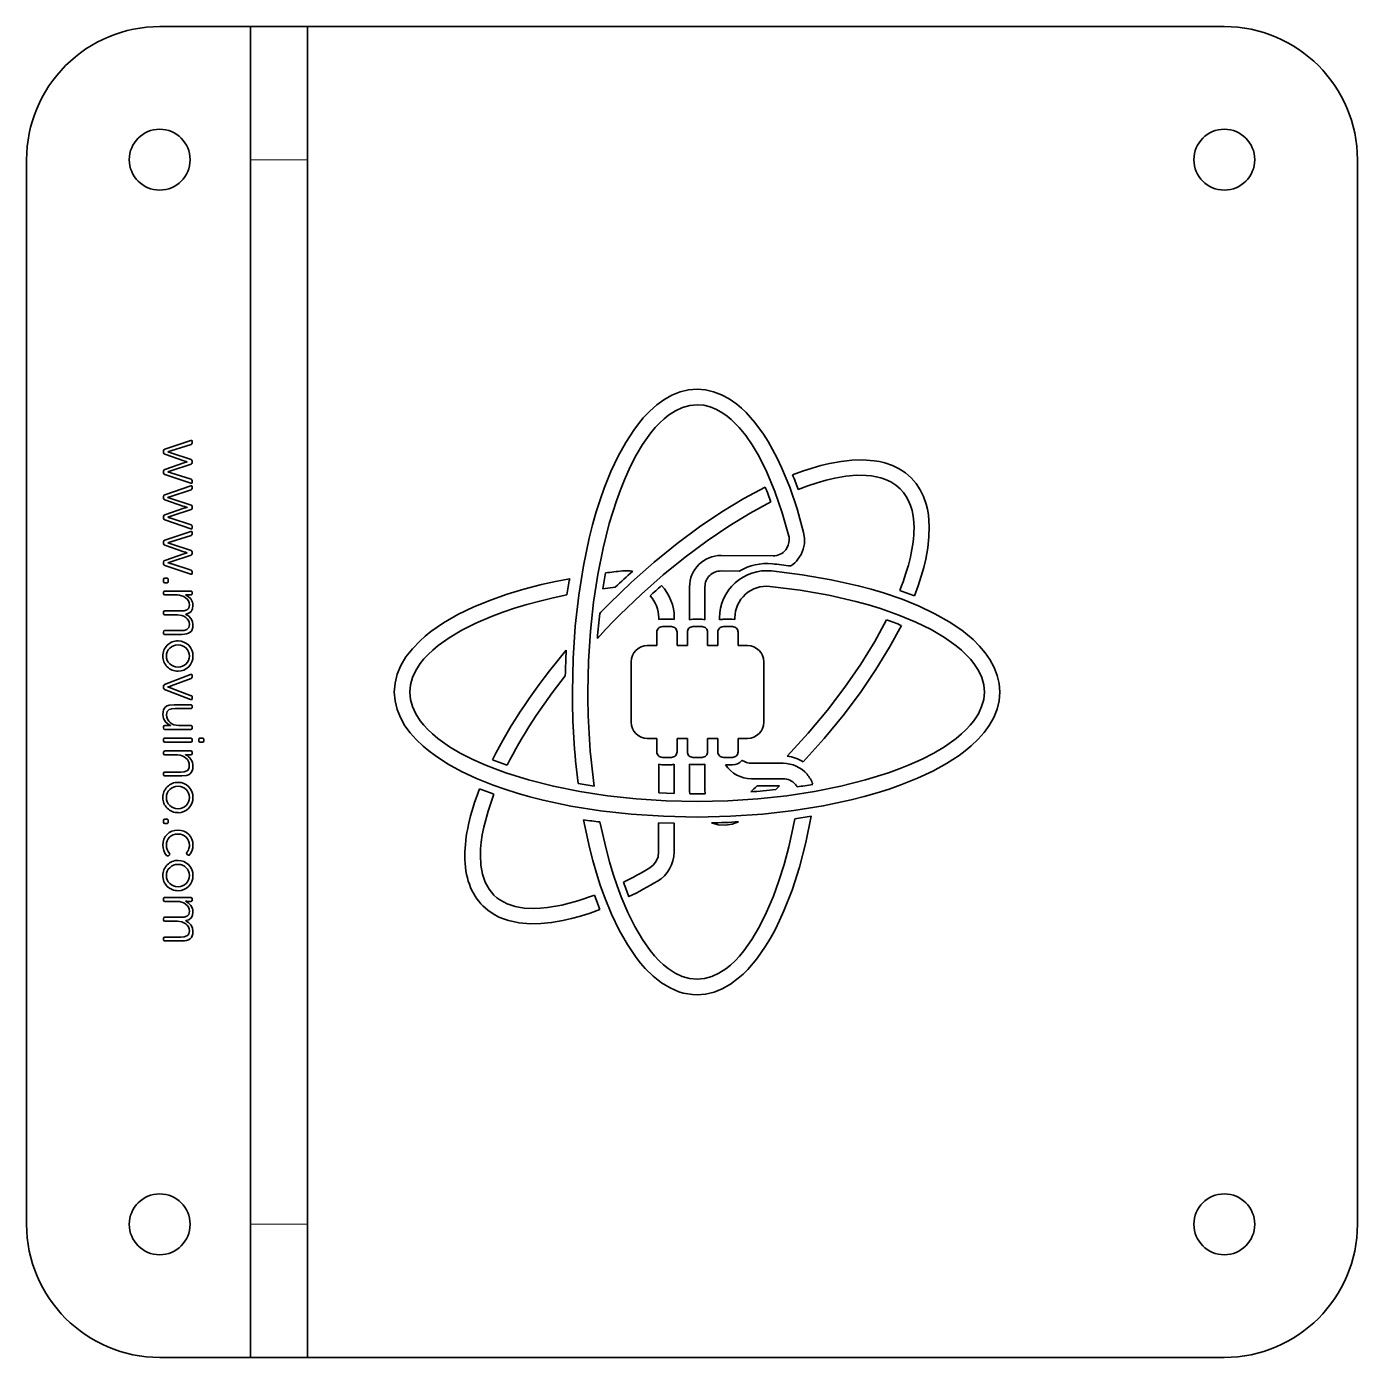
# Model space of a CAD drawing. Extents: x 317 to 941, y 143 to 776.
# Drawn here: x 835.8 to 905.8, y 385.5 to 455.5 of the extents above; entities that cross this region are included whole.
import ezdxf

# ---------------------------------------------------------------- set-up
doc = ezdxf.new("R2010")
doc.units = 0

msp = doc.modelspace()

# ---------------------------------------------------------------- linework, layer by layer
at = {"color": 7, "lineweight": 35}
for p, q in [((842.78, 455.5), (898.779, 455.5)), ((835.78, 448.5), (835.78, 392.5)), ((847.556, 392.5), (847.556, 448.5)), ((850.556, 392.5), (850.556, 448.5)), ((905.779, 448.5), (905.779, 392.5)), ((842.78, 385.5), (898.779, 385.5))]:
    msp.add_line(p, q, dxfattribs=at)
at = {"color": 7, "lineweight": 35, "ltscale": 0.175}
for p, q in [((847.556, 448.5), (847.556, 455.5)), ((850.556, 448.5), (850.556, 455.5)), ((847.556, 385.5), (847.556, 392.5)), ((850.556, 385.5), (850.556, 392.5))]:
    msp.add_line(p, q, dxfattribs=at)
at = {"color": 7, "lineweight": 35, "ltscale": 0.075}
for p, q in [((850.556, 455.5), (847.556, 455.5)), ((850.556, 385.5), (847.556, 385.5))]:
    msp.add_line(p, q, dxfattribs=at)
at = {"color": 7, "lineweight": 13, "ltscale": 0.075}
for p, q in [((850.556, 448.5), (847.556, 448.5)), ((850.556, 392.5), (847.556, 392.5))]:
    msp.add_line(p, q, dxfattribs=at)
at = {"color": 7, "lineweight": 35, "ltscale": 0.036023}
for p, q in [((843.046, 433.271), (844.41, 433.734)), ((844.41, 431.483), (843.046, 431.945)), ((843.046, 430.878), (844.41, 431.341)), ((844.41, 429.09), (843.046, 429.553)), ((843.046, 428.486), (844.41, 428.949)), ((844.41, 426.698), (843.046, 427.16))]:
    msp.add_line(p, q, dxfattribs=at)
at = {"color": 7, "lineweight": 35, "ltscale": 0.027966}
for p, q in [((844.431, 433.523), (843.367, 433.178)), ((844.431, 431.131), (843.367, 430.785)), ((844.431, 428.739), (843.367, 428.393))]:
    msp.add_line(p, q, dxfattribs=at)
at = {"color": 7, "lineweight": 35, "ltscale": 0.001576}
for p, q in [((844.494, 433.671), (844.494, 433.608)), ((844.494, 431.606), (844.494, 431.543)), ((844.494, 431.278), (844.494, 431.215)), ((844.494, 429.213), (844.494, 429.15)), ((844.494, 428.886), (844.494, 428.823)), ((844.494, 426.821), (844.494, 426.758))]:
    msp.add_line(p, q, dxfattribs=at)
at = {"color": 7, "lineweight": 35, "ltscale": 0.002335}
msp.add_line((842.982, 433.09), (842.982, 433.184), dxfattribs=at)
at = {"color": 7, "lineweight": 35, "ltscale": 0.02678}
for p, q in [((844.058, 432.658), (843.046, 433.006)), ((844.058, 430.265), (843.046, 430.614)), ((844.058, 427.873), (843.046, 428.221))]:
    msp.add_line(p, q, dxfattribs=at)
at = {"color": 7, "lineweight": 35, "ltscale": 0.00421}
for p, q in [((843.367, 433.178), (843.205, 433.132)), ((843.367, 430.785), (843.205, 430.74)), ((843.367, 428.393), (843.205, 428.348))]:
    msp.add_line(p, q, dxfattribs=at)
at = {"color": 7, "lineweight": 35, "ltscale": 0.000146484}
for p, q in [((843.205, 433.132), (843.205, 433.127)), ((844.221, 432.604), (844.221, 432.609)), ((843.205, 432.087), (843.205, 432.081)), ((843.205, 430.74), (843.205, 430.734)), ((844.221, 430.211), (844.221, 430.217)), ((843.205, 428.348), (843.205, 428.342)), ((844.221, 427.819), (844.221, 427.825)), ((843.205, 427.302), (843.205, 427.296)), ((843.34, 418.724), (843.34, 418.73))]:
    msp.add_line(p, q, dxfattribs=at)
at = {"color": 7, "lineweight": 35, "ltscale": 0.002763}
for p, q in [((843.205, 433.127), (843.311, 433.097)), ((843.205, 430.734), (843.311, 430.704)), ((843.205, 428.342), (843.311, 428.312))]:
    msp.add_line(p, q, dxfattribs=at)
at = {"color": 7, "lineweight": 35, "ltscale": 0.001469}
for p, q in [((843.311, 433.097), (843.367, 433.078)), ((843.311, 430.704), (843.367, 430.686)), ((843.311, 428.312), (843.367, 428.293))]:
    msp.add_line(p, q, dxfattribs=at)
at = {"color": 7, "lineweight": 35, "ltscale": 0.027937}
for p, q in [((843.367, 433.078), (844.428, 432.727)), ((843.367, 430.686), (844.428, 430.334)), ((843.367, 428.293), (844.428, 427.942))]:
    msp.add_line(p, q, dxfattribs=at)
at = {"color": 7, "lineweight": 35, "ltscale": 0.0018}
msp.add_line((844.488, 432.643), (844.488, 432.571), dxfattribs=at)
at = {"color": 7, "lineweight": 35, "ltscale": 0.002325}
for p, q in [((842.982, 432.03), (842.982, 432.123)), ((842.982, 429.637), (842.982, 429.73)), ((842.982, 427.245), (842.982, 427.338))]:
    msp.add_line(p, q, dxfattribs=at)
at = {"color": 7, "lineweight": 35, "ltscale": 0.026805}
for p, q in [((843.046, 432.207), (844.058, 432.558)), ((843.046, 429.814), (844.058, 430.166)), ((843.046, 427.422), (844.058, 427.774))]:
    msp.add_line(p, q, dxfattribs=at)
at = {"color": 7, "lineweight": 35, "ltscale": 0.002765}
for p, q in [((843.311, 432.117), (843.205, 432.087)), ((843.311, 429.724), (843.205, 429.694)), ((843.311, 427.332), (843.205, 427.302))]:
    msp.add_line(p, q, dxfattribs=at)
at = {"color": 7, "lineweight": 35, "ltscale": 0.001467}
for p, q in [((843.367, 432.135), (843.311, 432.117)), ((843.367, 429.742), (843.311, 429.724)), ((843.367, 427.35), (843.311, 427.332))]:
    msp.add_line(p, q, dxfattribs=at)
at = {"color": 7, "lineweight": 35, "ltscale": 0.02794}
for p, q in [((844.428, 432.486), (843.367, 432.135)), ((844.428, 430.094), (843.367, 429.742)), ((844.428, 427.702), (843.367, 427.35))]:
    msp.add_line(p, q, dxfattribs=at)
at = {"color": 7, "lineweight": 35, "ltscale": 0.027964}
for p, q in [((843.367, 432.036), (844.431, 431.69)), ((843.367, 429.643), (844.431, 429.297)), ((843.367, 427.251), (844.431, 426.905))]:
    msp.add_line(p, q, dxfattribs=at)
at = {"color": 7, "lineweight": 35, "ltscale": 0.002334}
for p, q in [((842.982, 430.698), (842.982, 430.791)), ((842.982, 428.306), (842.982, 428.399))]:
    msp.add_line(p, q, dxfattribs=at)
at = {"color": 7, "lineweight": 35, "ltscale": 0.001801}
for p, q in [((844.488, 430.25), (844.488, 430.178)), ((844.488, 427.858), (844.488, 427.786))]:
    msp.add_line(p, q, dxfattribs=at)
at = {"color": 7, "lineweight": 35, "ltscale": 0.000145721}
msp.add_line((843.205, 429.694), (843.205, 429.688), dxfattribs=at)
at = {"color": 7, "lineweight": 35, "ltscale": 0.068526}
msp.add_line((875.048, 427.66), (872.307, 427.681), dxfattribs=at)
at = {"color": 7, "lineweight": 35, "ltscale": 0.00248}
for p, q in [((842.982, 426.319), (842.982, 426.418)), ((843.232, 426.418), (843.232, 426.319)), ((842.982, 413.647), (842.982, 413.747)), ((843.232, 413.747), (843.232, 413.647))]:
    msp.add_line(p, q, dxfattribs=at)
at = {"color": 7, "lineweight": 35, "ltscale": 0.002557}
for p, q in [((843.058, 426.49), (843.16, 426.49)), ((843.16, 426.246), (843.058, 426.246)), ((843.058, 413.819), (843.16, 413.819)), ((843.16, 413.575), (843.058, 413.575))]:
    msp.add_line(p, q, dxfattribs=at)
at = {"color": 7, "lineweight": 35, "ltscale": 0.023973}
msp.add_line((872.307, 426.868), (873.265, 426.857), dxfattribs=at)
at = {"color": 7, "lineweight": 35, "ltscale": 0.00143}
for p, q in [((842.982, 425.676), (842.982, 425.733)), ((844.494, 419.758), (844.494, 419.701)), ((842.982, 417.936), (842.982, 417.993)), ((844.494, 417.993), (844.494, 417.936)), ((842.982, 417.266), (842.982, 417.323)), ((842.982, 409.556), (842.982, 409.614))]:
    msp.add_line(p, q, dxfattribs=at)
at = {"color": 7, "lineweight": 35, "ltscale": 0.034038}
for p, q in [((843.058, 425.808), (844.419, 425.808)), ((844.419, 418.534), (843.058, 418.534)), ((843.058, 418.069), (844.419, 418.069)), ((844.419, 417.864), (843.058, 417.864)), ((843.058, 417.398), (844.419, 417.398)), ((843.058, 409.689), (844.419, 409.689))]:
    msp.add_line(p, q, dxfattribs=at)
at = {"color": 7, "lineweight": 35, "ltscale": 0.016382}
for p, q in [((843.713, 425.604), (843.058, 425.604)), ((843.713, 424.563), (843.058, 424.563)), ((843.713, 409.484), (843.058, 409.484)), ((843.713, 408.444), (843.058, 408.444))]:
    msp.add_line(p, q, dxfattribs=at)
at = {"color": 7, "lineweight": 35, "ltscale": 0.000154877}
for p, q in [((844.137, 425.619), (844.137, 425.612)), ((844.152, 424.591), (844.152, 424.584)), ((843.202, 420.765), (843.202, 420.758)), ((844.137, 409.5), (844.137, 409.493)), ((844.152, 408.472), (844.152, 408.465))]:
    msp.add_line(p, q, dxfattribs=at)
at = {"color": 7, "lineweight": 35, "ltscale": 0.004358}
for p, q in [((844.419, 425.607), (844.245, 425.607)), ((843.058, 418.733), (843.232, 418.733)), ((844.419, 417.197), (844.245, 417.197)), ((844.419, 409.488), (844.245, 409.488))]:
    msp.add_line(p, q, dxfattribs=at)
at = {"color": 7, "lineweight": 35, "ltscale": 0.001353}
for p, q in [((844.494, 425.733), (844.494, 425.679)), ((844.494, 409.614), (844.494, 409.56)), ((842.982, 407.482), (842.982, 407.537))]:
    msp.add_line(p, q, dxfattribs=at)
at = {"color": 7, "lineweight": 35, "ltscale": 0.016288}
msp.add_line((866.095, 425.93), (866.741, 426.013), dxfattribs=at)
at = {"color": 7, "lineweight": 35, "ltscale": 0.043251}
for p, q in [((870.65, 426.034), (870.65, 424.304)), ((871.462, 424.304), (871.462, 426.034))]:
    msp.add_line(p, q, dxfattribs=at)
at = {"color": 7, "lineweight": 35, "ltscale": 0.001421}
for p, q in [((842.982, 424.636), (842.982, 424.693)), ((844.494, 418.664), (844.494, 418.607)), ((842.982, 416.16), (842.982, 416.217)), ((842.982, 408.517), (842.982, 408.574))]:
    msp.add_line(p, q, dxfattribs=at)
at = {"color": 7, "lineweight": 35, "ltscale": 0.020894}
for p, q in [((843.058, 424.768), (843.893, 424.768)), ((843.058, 423.731), (843.893, 423.731)), ((843.058, 408.649), (843.893, 408.649)), ((843.058, 407.612), (843.893, 407.612))]:
    msp.add_line(p, q, dxfattribs=at)
at = {"color": 7, "lineweight": 35, "ltscale": 0.002345}
for p, q in [((869.034, 424.408), (869.034, 424.314)), ((869.847, 424.314), (869.847, 424.408))]:
    msp.add_line(p, q, dxfattribs=at)
at = {"color": 7, "lineweight": 35, "ltscale": 0.011986}
for p, q in [((869.201, 424.335), (869.68, 424.335)), ((869.68, 416.675), (869.201, 416.675))]:
    msp.add_line(p, q, dxfattribs=at)
at = {"color": 7, "lineweight": 35, "ltscale": 0.011984}
for p, q in [((870.816, 424.325), (871.296, 424.325)), ((872.421, 424.325), (872.901, 424.325)), ((871.296, 416.686), (870.816, 416.686))]:
    msp.add_line(p, q, dxfattribs=at)
at = {"color": 7, "lineweight": 35, "ltscale": 0.002605}
msp.add_line((872.234, 424.398), (872.234, 424.294), dxfattribs=at)
at = {"color": 7, "lineweight": 35, "ltscale": 0.003397}
msp.add_line((872.901, 424.325), (873.036, 424.314), dxfattribs=at)
at = {"color": 7, "lineweight": 35, "ltscale": 0.002084}
msp.add_line((873.036, 424.314), (873.036, 424.398), dxfattribs=at)
at = {"color": 7, "lineweight": 35, "ltscale": 0.001352}
for p, q in [((842.982, 423.602), (842.982, 423.656)), ((842.982, 418.607), (842.982, 418.661)), ((844.494, 417.323), (844.494, 417.269))]:
    msp.add_line(p, q, dxfattribs=at)
at = {"color": 7, "lineweight": 35, "ltscale": 0.022169}
for p, q in [((843.944, 423.526), (843.058, 423.526)), ((843.944, 416.085), (843.058, 416.085)), ((843.944, 407.407), (843.058, 407.407))]:
    msp.add_line(p, q, dxfattribs=at)
at = {"color": 7, "lineweight": 35, "ltscale": 0.011985}
for p, q in [((868.93, 423.647), (868.93, 423.168)), ((869.993, 423.168), (869.993, 423.647)), ((870.535, 423.647), (870.535, 423.168)), ((871.598, 423.168), (871.598, 423.647)), ((872.14, 423.647), (872.14, 423.168)), ((873.203, 423.168), (873.203, 423.647)), ((868.93, 417.832), (868.93, 417.353)), ((869.993, 417.353), (869.993, 417.832)), ((870.535, 417.832), (870.535, 417.353)), ((871.598, 417.353), (871.598, 417.832)), ((872.14, 417.832), (872.14, 417.353)), ((873.203, 417.353), (873.203, 417.832))]:
    msp.add_line(p, q, dxfattribs=at)
at = {"color": 7, "lineweight": 35, "ltscale": 0.005994}
for p, q in [((869.461, 423.939), (869.222, 423.939)), ((871.066, 423.939), (870.827, 423.939)), ((872.671, 423.939), (872.432, 423.939)), ((869.222, 417.061), (869.461, 417.061)), ((870.827, 417.061), (871.066, 417.061)), ((872.432, 417.061), (872.671, 417.061))]:
    msp.add_line(p, q, dxfattribs=at)
at = {"color": 7, "lineweight": 35, "ltscale": 0.005992}
for p, q in [((869.701, 423.939), (869.461, 423.939)), ((871.306, 423.939), (871.066, 423.939)), ((872.911, 423.939), (872.671, 423.939)), ((869.461, 417.061), (869.701, 417.061)), ((871.066, 417.061), (871.306, 417.061)), ((872.671, 417.061), (872.911, 417.061))]:
    msp.add_line(p, q, dxfattribs=at)
at = {"color": 7, "lineweight": 35, "ltscale": 0.012506}
for p, q in [((868.93, 422.939), (868.43, 422.939)), ((873.703, 422.939), (873.203, 422.939)), ((868.43, 418.061), (868.93, 418.061)), ((873.203, 418.061), (873.703, 418.061))]:
    msp.add_line(p, q, dxfattribs=at)
at = {"color": 7, "lineweight": 35, "ltscale": 0.005733}
for p, q in [((868.93, 423.168), (868.93, 422.939)), ((869.993, 422.939), (869.993, 423.168)), ((870.535, 423.168), (870.535, 422.939)), ((871.598, 422.939), (871.598, 423.168)), ((872.14, 423.168), (872.14, 422.939)), ((873.203, 422.939), (873.203, 423.168)), ((868.93, 418.061), (868.93, 417.832)), ((869.993, 417.832), (869.993, 418.061)), ((870.535, 418.061), (870.535, 417.832)), ((871.598, 417.832), (871.598, 418.061)), ((872.14, 418.061), (872.14, 417.832)), ((873.203, 417.832), (873.203, 418.061))]:
    msp.add_line(p, q, dxfattribs=at)
at = {"color": 7, "lineweight": 35, "ltscale": 0.013548}
for p, q in [((870.535, 422.939), (869.993, 422.939)), ((872.14, 422.939), (871.598, 422.939)), ((869.993, 418.061), (870.535, 418.061)), ((871.598, 418.061), (872.14, 418.061))]:
    msp.add_line(p, q, dxfattribs=at)
at = {"color": 7, "lineweight": 35, "ltscale": 0.036627}
msp.add_line((843.04, 420.894), (844.407, 421.42), dxfattribs=at)
at = {"color": 7, "lineweight": 35, "ltscale": 0.079207}
for p, q in [((867.575, 422.084), (867.575, 418.916)), ((874.558, 418.916), (874.558, 422.084))]:
    msp.add_line(p, q, dxfattribs=at)
at = {"color": 7, "lineweight": 35, "ltscale": 0.002472}
msp.add_line((842.982, 420.71), (842.982, 420.809), dxfattribs=at)
at = {"color": 7, "lineweight": 35, "ltscale": 0.028064}
msp.add_line((844.434, 421.215), (843.385, 420.816), dxfattribs=at)
at = {"color": 7, "lineweight": 35, "ltscale": 0.028039}
msp.add_line((843.385, 420.704), (844.434, 420.307), dxfattribs=at)
at = {"color": 7, "lineweight": 35, "ltscale": 0.001653}
msp.add_line((844.494, 421.363), (844.494, 421.296), dxfattribs=at)
at = {"color": 7, "lineweight": 35, "ltscale": 0.036625}
msp.add_line((844.407, 420.103), (843.04, 420.629), dxfattribs=at)
at = {"color": 7, "lineweight": 35, "ltscale": 0.001572}
msp.add_line((844.494, 420.226), (844.494, 420.164), dxfattribs=at)
at = {"color": 7, "lineweight": 35, "ltscale": 0.02216}
msp.add_line((843.533, 419.83), (844.419, 419.83), dxfattribs=at)
at = {"color": 7, "lineweight": 35, "ltscale": 0.020808}
msp.add_line((844.419, 419.625), (843.587, 419.625), dxfattribs=at)
at = {"color": 7, "lineweight": 35, "ltscale": 0.016226}
msp.add_line((843.77, 418.739), (844.419, 418.739), dxfattribs=at)
at = {"color": 7, "lineweight": 35, "ltscale": 0.001878}
for p, q in [((844.84, 417.927), (844.84, 418.002)), ((845.095, 418.002), (845.095, 417.927))]:
    msp.add_line(p, q, dxfattribs=at)
at = {"color": 7, "lineweight": 35, "ltscale": 0.002704}
for p, q in [((844.912, 418.075), (845.02, 418.075)), ((845.02, 417.855), (844.912, 417.855))]:
    msp.add_line(p, q, dxfattribs=at)
at = {"color": 7, "lineweight": 35, "ltscale": 0.00015564}
msp.add_line((844.137, 417.209), (844.137, 417.203), dxfattribs=at)
at = {"color": 7, "lineweight": 35, "ltscale": 0.016605}
msp.add_line((843.722, 417.194), (843.058, 417.194), dxfattribs=at)
at = {"color": 7, "lineweight": 35, "ltscale": 0.037519}
msp.add_line((869.034, 416.696), (869.034, 415.195), dxfattribs=at)
at = {"color": 7, "lineweight": 35, "ltscale": 0.038561}
msp.add_line((869.847, 415.164), (869.847, 416.706), dxfattribs=at)
at = {"color": 7, "lineweight": 35, "ltscale": 0.035435}
for p, q in [((870.65, 416.706), (870.65, 415.289)), ((871.462, 415.289), (871.462, 416.706))]:
    msp.add_line(p, q, dxfattribs=at)
at = {"color": 7, "lineweight": 35, "ltscale": 0.00938}
msp.add_line((872.911, 416.675), (872.536, 416.675), dxfattribs=at)
at = {"color": 7, "lineweight": 35, "ltscale": 0.041689}
for p, q in [((875.579, 416.748), (873.912, 416.748)), ((873.912, 415.935), (875.579, 415.935))]:
    msp.add_line(p, q, dxfattribs=at)
at = {"color": 7, "lineweight": 35, "ltscale": 0.020816}
msp.add_line((843.058, 416.289), (843.89, 416.289), dxfattribs=at)
at = {"color": 7, "lineweight": 35, "ltscale": 0.021417}
msp.add_line((864.792, 415.685), (865.637, 415.539), dxfattribs=at)
at = {"color": 7, "lineweight": 35, "ltscale": 0.003657}
msp.add_line((870.65, 415.289), (870.66, 415.143), dxfattribs=at)
at = {"color": 7, "lineweight": 35, "ltscale": 0.020323}
msp.add_line((870.66, 415.143), (871.473, 415.143), dxfattribs=at)
at = {"color": 7, "lineweight": 35, "ltscale": 0.029443}
msp.add_line((875.381, 415.56), (874.203, 415.56), dxfattribs=at)
at = {"color": 7, "lineweight": 35, "ltscale": 0.00682}
msp.add_line((875.183, 415.372), (875.381, 415.56), dxfattribs=at)
at = {"color": 7, "lineweight": 35, "ltscale": 0.021674}
msp.add_line((877.049, 413.965), (876.194, 413.82), dxfattribs=at)
at = {"color": 7, "lineweight": 35, "ltscale": 0.038301}
msp.add_line((869.024, 413.622), (869.024, 412.089), dxfattribs=at)
at = {"color": 7, "lineweight": 35, "ltscale": 0.02033}
msp.add_line((869.837, 413.601), (869.024, 413.622), dxfattribs=at)
at = {"color": 7, "lineweight": 35, "ltscale": 0.03778}
msp.add_line((869.837, 412.089), (869.837, 413.601), dxfattribs=at)
at = {"color": 7, "lineweight": 35, "ltscale": 0.000922299}
msp.add_line((843.271, 411.91), (843.241, 411.889), dxfattribs=at)
at = {"color": 7, "lineweight": 35, "ltscale": 0.000979947}
msp.add_line((844.257, 411.934), (844.224, 411.955), dxfattribs=at)
at = {"color": 7, "lineweight": 35}
for points in [[(871.056, 436.425), (870.6, 436.389), (870.154, 436.282), (869.718, 436.107), (869.292, 435.865), (868.924, 435.597), (868.566, 435.279), (868.218, 434.914), (867.965, 434.61), (867.719, 434.281), (867.292, 433.627), (866.89, 432.897), (866.513, 432.094), (866.163, 431.224), (865.947, 430.611), (865.744, 429.97), (865.552, 429.297), (865.375, 428.598), (865.066, 427.136), (864.82, 425.586), (864.639, 423.957), (864.528, 422.259), (864.49, 420.5)], [(876.653, 428.89), (876.307, 430.129), (875.919, 431.27), (875.492, 432.308), (875.26, 432.798), (875.019, 433.26), (874.781, 433.674), (874.535, 434.06), (874.087, 434.672), (873.62, 435.197), (873.379, 435.426), (873.135, 435.632), (872.735, 435.914), (872.327, 436.135), (871.91, 436.295), (871.486, 436.392), (871.056, 436.425)], [(865.303, 420.5), (865.338, 422.12), (865.439, 423.695), (865.602, 425.217), (865.825, 426.675), (866.102, 428.059), (866.431, 429.358), (866.806, 430.564), (867.011, 431.128), (867.226, 431.665), (867.528, 432.336), (867.846, 432.954), (868.18, 433.514), (868.616, 434.131), (868.847, 434.408), (869.082, 434.658), (869.313, 434.872), (869.548, 435.061), (869.914, 435.298), (870.288, 435.471), (870.669, 435.576), (871.056, 435.612)], [(871.056, 435.612), (871.397, 435.583), (871.735, 435.499), (872.071, 435.36), (872.403, 435.169), (872.621, 435.012), (872.837, 434.832), (873.261, 434.407), (873.604, 433.986), (873.937, 433.508), (874.259, 432.974), (874.491, 432.537), (874.716, 432.071), (875.14, 431.052), (875.526, 429.924), (875.871, 428.692)], [(844.41, 433.734), (844.457, 433.737), (844.485, 433.716), (844.494, 433.671)], [(882.312, 431.766), (882.013, 432.026), (881.682, 432.243), (881.319, 432.418), (880.926, 432.552), (880.648, 432.619), (880.357, 432.668), (879.741, 432.712), (879.194, 432.696), (878.618, 432.632), (878.016, 432.522), (877.564, 432.414), (877.1, 432.282), (876.591, 432.116), (876.069, 431.922)], [(844.494, 431.543), (844.485, 431.498), (844.457, 431.478), (844.41, 431.483)], [(844.41, 431.341), (844.457, 431.345), (844.485, 431.324), (844.494, 431.278)], [(874.631, 431.276), (873.506, 430.677), (872.354, 429.98), (871.18, 429.188), (869.992, 428.305), (868.797, 427.334), (867.604, 426.277), (866.418, 425.138)], [(876.361, 431.151), (876.871, 431.343), (877.366, 431.508), (877.837, 431.642), (878.292, 431.749), (878.877, 431.849), (879.428, 431.898), (879.943, 431.893), (880.215, 431.867), (880.474, 431.823), (880.72, 431.762), (880.951, 431.683), (881.238, 431.549), (881.497, 431.382), (881.728, 431.182)], [(882.478, 425.555), (882.671, 426.078), (882.837, 426.589), (882.966, 427.047), (883.072, 427.492), (883.181, 428.091), (883.243, 428.664), (883.259, 429.208), (883.214, 429.82), (883.165, 430.109), (883.098, 430.385), (882.964, 430.776), (882.789, 431.138), (882.572, 431.468), (882.312, 431.766)], [(866.991, 424.565), (868.123, 425.651), (869.27, 426.664), (870.424, 427.6), (871.575, 428.455), (872.714, 429.225), (873.833, 429.906), (874.922, 430.495)], [(844.494, 429.15), (844.485, 429.106), (844.457, 429.086), (844.41, 429.09)], [(844.41, 428.949), (844.457, 428.953), (844.485, 428.931), (844.494, 428.886)], [(876.35, 427.483), (876.514, 427.738), (876.628, 428.012), (876.69, 428.3), (876.699, 428.594), (876.653, 428.89)], [(844.494, 426.758), (844.485, 426.714), (844.457, 426.694), (844.41, 426.698)], [(864.344, 426.461), (863.591, 426.312), (862.863, 426.147), (861.935, 425.906), (861.056, 425.64), (860.229, 425.351), (859.308, 424.976), (858.469, 424.57), (857.714, 424.137), (857.048, 423.678), (856.75, 423.44), (856.475, 423.195), (856.07, 422.776), (855.734, 422.342), (855.469, 421.896), (855.277, 421.438), (855.16, 420.968), (855.121, 420.49)], [(886.97, 420.5), (886.937, 420.94), (886.839, 421.372), (886.677, 421.794), (886.452, 422.208), (886.203, 422.566), (885.906, 422.915), (885.564, 423.255), (885.279, 423.503), (884.969, 423.746), (884.307, 424.193), (883.561, 424.615), (882.733, 425.01), (881.828, 425.376), (880.848, 425.712), (880.2, 425.906), (879.524, 426.086), (878.096, 426.406), (876.57, 426.668), (874.954, 426.868)], [(844.344, 425.087), (844.33, 425.196), (844.288, 425.297), (844.225, 425.386), (844.143, 425.461), (844.047, 425.521), (843.827, 425.594), (843.713, 425.604)], [(844.137, 425.612), (844.284, 425.528), (844.41, 425.396), (844.497, 425.234), (844.522, 425.146), (844.53, 425.056)], [(844.419, 425.808), (844.461, 425.8), (844.486, 425.775), (844.494, 425.733)], [(844.494, 425.679), (844.486, 425.639), (844.461, 425.615), (844.419, 425.607)], [(855.934, 420.5), (855.969, 420.883), (856.075, 421.261), (856.248, 421.634), (856.486, 422.001), (856.677, 422.238), (856.894, 422.47), (857.145, 422.707), (857.423, 422.938), (858.005, 423.353), (858.671, 423.749), (859.417, 424.124), (860.239, 424.475), (860.827, 424.696), (861.446, 424.905), (862.094, 425.101), (862.769, 425.283), (863.471, 425.452), (864.198, 425.607)], [(874.87, 426.055), (876.465, 425.854), (877.975, 425.589), (879.391, 425.265), (880.06, 425.082), (880.701, 424.886), (881.666, 424.547), (882.553, 424.179), (883.354, 423.785), (884.066, 423.366), (884.683, 422.927), (884.959, 422.695), (885.209, 422.459), (885.423, 422.229), (885.611, 421.994), (885.847, 421.629), (886.018, 421.258), (886.122, 420.881), (886.157, 420.5)], [(843.893, 424.768), (844.059, 424.777), (844.203, 424.819), (844.26, 424.859), (844.305, 424.915), (844.334, 424.989), (844.344, 425.087)], [(844.53, 425.056), (844.507, 424.871), (844.436, 424.735), (844.317, 424.643), (844.152, 424.591)], [(844.344, 424.056), (844.33, 424.165), (844.29, 424.263), (844.227, 424.35), (844.146, 424.424), (844.05, 424.484), (843.943, 424.528), (843.713, 424.563)], [(844.152, 424.584), (844.292, 424.499), (844.413, 424.37), (844.499, 424.21), (844.53, 424.028)], [(881.019, 424.304), (880.389, 423.15), (879.656, 421.965), (878.826, 420.761), (877.901, 419.545), (876.887, 418.33), (875.788, 417.123)], [(843.893, 423.731), (844.068, 423.743), (844.21, 423.791), (844.266, 423.834), (844.308, 423.89), (844.335, 423.963), (844.344, 424.056)], [(876.632, 416.831), (877.724, 418.049), (878.727, 419.267), (879.637, 420.479), (880.453, 421.677), (881.172, 422.854), (881.791, 424.002)], [(843.746, 422.98), (843.618, 422.968), (843.501, 422.933), (843.396, 422.878), (843.306, 422.807), (843.232, 422.721), (843.176, 422.621), (843.141, 422.509), (843.129, 422.391), (843.141, 422.274), (843.176, 422.163), (843.232, 422.064), (843.306, 421.977), (843.396, 421.906), (843.501, 421.851), (843.619, 421.816), (843.745, 421.804)], [(843.745, 421.804), (843.871, 421.816), (843.985, 421.851), (844.087, 421.906), (844.176, 421.977), (844.248, 422.064), (844.302, 422.163), (844.336, 422.274), (844.347, 422.391), (844.336, 422.509), (844.302, 422.621), (844.248, 422.721), (844.176, 422.807), (844.088, 422.878), (843.985, 422.933), (843.87, 422.968), (843.746, 422.98)], [(843.746, 423.19), (843.908, 423.174), (844.057, 423.127), (844.19, 423.053), (844.305, 422.956), (844.399, 422.838), (844.47, 422.703), (844.515, 422.554), (844.531, 422.394)], [(844.531, 422.394), (844.515, 422.233), (844.47, 422.083), (844.399, 421.947), (844.305, 421.828), (844.19, 421.731), (844.057, 421.657), (843.908, 421.61), (843.745, 421.594)], [(844.407, 421.42), (844.455, 421.426), (844.472, 421.42), (844.49, 421.395), (844.494, 421.363)], [(844.494, 420.164), (844.49, 420.129), (844.485, 420.117), (844.472, 420.103), (844.456, 420.097), (844.407, 420.103)], [(855.121, 420.49), (855.157, 420.034), (855.264, 419.588), (855.439, 419.151), (855.68, 418.726), (855.949, 418.358), (856.266, 418), (856.631, 417.652), (856.935, 417.399), (857.265, 417.152), (857.919, 416.726), (858.649, 416.324), (859.451, 415.947), (860.321, 415.597), (860.935, 415.381), (861.575, 415.177), (862.248, 414.986), (862.947, 414.808), (864.41, 414.5), (865.96, 414.253), (867.588, 414.073), (869.287, 413.962), (871.046, 413.924)], [(871.046, 414.747), (869.426, 414.782), (867.85, 414.883), (866.328, 415.046), (864.871, 415.269), (863.487, 415.546), (862.187, 415.875), (860.982, 416.251), (860.418, 416.455), (859.881, 416.67), (859.21, 416.972), (858.592, 417.29), (858.031, 417.624), (857.415, 418.06), (857.138, 418.291), (856.888, 418.526), (856.673, 418.757), (856.484, 418.992), (856.247, 419.358), (856.075, 419.732), (855.969, 420.113), (855.934, 420.5)], [(886.157, 420.5), (886.122, 420.113), (886.016, 419.732), (885.844, 419.358), (885.607, 418.992), (885.418, 418.757), (885.203, 418.526), (884.953, 418.291), (884.677, 418.06), (884.06, 417.624), (883.499, 417.29), (882.882, 416.972), (882.21, 416.67), (881.673, 416.455), (881.109, 416.251), (879.904, 415.875), (878.604, 415.546), (877.221, 415.269), (875.763, 415.046), (874.241, 414.883), (872.665, 414.782), (871.046, 414.747)], [(871.046, 413.924), (872.805, 413.965), (874.503, 414.08), (876.131, 414.263), (877.681, 414.511), (879.144, 414.82), (879.844, 414.999), (880.519, 415.191), (881.158, 415.394), (881.77, 415.61), (882.64, 415.96), (883.442, 416.336), (884.172, 416.739), (884.826, 417.165), (885.156, 417.411), (885.46, 417.664), (885.825, 418.011), (886.142, 418.369), (886.411, 418.737), (886.652, 419.162), (886.828, 419.598), (886.934, 420.044), (886.97, 420.5)], [(842.946, 419.325), (842.957, 419.459), (842.987, 419.569), (843.031, 419.649), (843.091, 419.713), (843.173, 419.765), (843.273, 419.801), (843.533, 419.83)], [(843.34, 418.73), (843.217, 418.8), (843.088, 418.924), (842.987, 419.098), (842.957, 419.205), (842.946, 419.325)], [(843.587, 419.625), (843.415, 419.615), (843.273, 419.571), (843.217, 419.53), (843.175, 419.472), (843.148, 419.396), (843.139, 419.298)], [(844.419, 419.83), (844.461, 419.822), (844.486, 419.798), (844.494, 419.758)], [(843.139, 419.298), (843.152, 419.175), (843.191, 419.065), (843.252, 418.969), (843.331, 418.889), (843.426, 418.825), (843.532, 418.778), (843.649, 418.749), (843.77, 418.739)], [(844.419, 418.739), (844.461, 418.731), (844.486, 418.705), (844.494, 418.664)], [(844.494, 418.607), (844.486, 418.567), (844.461, 418.542), (844.419, 418.534)], [(844.419, 418.069), (844.461, 418.06), (844.486, 418.035), (844.494, 417.993)], [(844.494, 417.936), (844.486, 417.896), (844.461, 417.872), (844.419, 417.864)], [(845.02, 418.075), (845.062, 418.067), (845.087, 418.043), (845.095, 418.002)], [(845.095, 417.927), (845.087, 417.887), (845.062, 417.863), (845.02, 417.855)], [(844.419, 417.398), (844.461, 417.39), (844.486, 417.365), (844.494, 417.323)], [(844.494, 417.269), (844.486, 417.229), (844.461, 417.205), (844.419, 417.197)], [(844.338, 416.62), (844.326, 416.736), (844.292, 416.845), (844.236, 416.943), (844.162, 417.027), (844.072, 417.096), (843.967, 417.149), (843.849, 417.182), (843.722, 417.194)], [(843.89, 416.289), (844.062, 416.3), (844.204, 416.345), (844.26, 416.387), (844.302, 416.446), (844.329, 416.522), (844.338, 416.62)], [(844.53, 416.593), (844.521, 416.463), (844.491, 416.355), (844.443, 416.268), (844.377, 416.199), (844.293, 416.147), (844.192, 416.112), (843.944, 416.085)], [(873.422, 416.904), (873.411, 416.901), (873.404, 416.895), (873.391, 416.873)], [(843.746, 415.538), (843.618, 415.526), (843.501, 415.491), (843.396, 415.436), (843.306, 415.365), (843.232, 415.279), (843.176, 415.179), (843.141, 415.067), (843.129, 414.949), (843.141, 414.832), (843.176, 414.721), (843.232, 414.622), (843.306, 414.535), (843.396, 414.464), (843.501, 414.409), (843.619, 414.375), (843.745, 414.362)], [(843.745, 414.362), (843.871, 414.375), (843.985, 414.409), (844.087, 414.464), (844.176, 414.535), (844.248, 414.622), (844.302, 414.721), (844.336, 414.832), (844.347, 414.949), (844.336, 415.067), (844.302, 415.179), (844.248, 415.279), (844.176, 415.365), (844.088, 415.436), (843.985, 415.491), (843.87, 415.526), (843.746, 415.538)], [(843.746, 415.748), (843.908, 415.732), (844.057, 415.685), (844.19, 415.611), (844.305, 415.514), (844.399, 415.396), (844.47, 415.261), (844.515, 415.112), (844.531, 414.952)], [(860.363, 409.818), (860.228, 409.967), (860.107, 410.131), (859.908, 410.499), (859.766, 410.921), (859.68, 411.392), (859.652, 411.911), (859.662, 412.244), (859.693, 412.593), (859.749, 412.987), (859.83, 413.398), (860.052, 414.233), (860.363, 415.122)], [(869.034, 415.195), (869.441, 415.176), (869.847, 415.164)], [(844.531, 414.952), (844.515, 414.791), (844.47, 414.641), (844.399, 414.505), (844.305, 414.387), (844.19, 414.289), (844.057, 414.215), (843.908, 414.168), (843.745, 414.152)], [(865.074, 413.778), (865.382, 412.328), (865.56, 411.633), (865.752, 410.964), (865.954, 410.331), (866.17, 409.725), (866.543, 408.808), (866.946, 407.968), (867.378, 407.21), (867.837, 406.538), (868.076, 406.236), (868.321, 405.957), (868.741, 405.546), (869.177, 405.203), (869.626, 404.932), (870.088, 404.736), (870.323, 404.666), (870.562, 404.616), (870.802, 404.585), (871.046, 404.575)], [(871.046, 404.575), (871.496, 404.612), (871.939, 404.719), (872.373, 404.893), (872.797, 405.134), (873.211, 405.439), (873.464, 405.661), (873.711, 405.908), (874.191, 406.471), (874.649, 407.125), (874.904, 407.545), (875.15, 407.995), (875.388, 408.476), (875.617, 408.986), (876.043, 410.081), (876.426, 411.28), (876.762, 412.577), (877.049, 413.965)], [(876.194, 413.82), (876.039, 413.07), (875.87, 412.348), (875.623, 411.429), (875.352, 410.564), (875.06, 409.755), (874.706, 408.917), (874.329, 408.157), (873.93, 407.481), (873.512, 406.891), (873.281, 406.613), (873.046, 406.362), (872.808, 406.139), (872.566, 405.944), (872.195, 405.704), (871.817, 405.53), (871.434, 405.424), (871.046, 405.388)], [(842.946, 412.445), (842.961, 412.608), (843.003, 412.759), (843.073, 412.895), (843.166, 413.012), (843.281, 413.107), (843.415, 413.178), (843.568, 413.223), (843.737, 413.239)], [(843.737, 413.028), (843.608, 413.017), (843.49, 412.983), (843.387, 412.929), (843.299, 412.858), (843.228, 412.771), (843.175, 412.671), (843.141, 412.558), (843.13, 412.436)], [(843.737, 413.239), (843.904, 413.223), (844.057, 413.177), (844.192, 413.104), (844.308, 413.008), (844.402, 412.892), (844.472, 412.758), (844.516, 412.607), (844.53, 412.445)], [(844.347, 412.439), (844.336, 412.559), (844.302, 412.671), (844.249, 412.771), (844.177, 412.858), (844.089, 412.929), (843.985, 412.983), (843.867, 413.017), (843.737, 413.028)], [(871.046, 405.388), (870.654, 405.425), (870.269, 405.532), (869.891, 405.708), (869.521, 405.95), (869.282, 406.145), (869.048, 406.366), (868.812, 406.619), (868.582, 406.899), (868.168, 407.486), (867.775, 408.157), (867.403, 408.906), (867.056, 409.729), (866.842, 410.306), (866.639, 410.91), (866.442, 411.566), (866.258, 412.249), (865.939, 413.663)], [(871.806, 413.611), (872.164, 413.515), (872.527, 413.494), (872.884, 413.547), (873.224, 413.674)], [(843.289, 412.009), (843.307, 411.973), (843.301, 411.94), (843.271, 411.91)], [(843.746, 411.643), (843.908, 411.627), (844.057, 411.579), (844.19, 411.505), (844.305, 411.408), (844.399, 411.291), (844.47, 411.156), (844.515, 411.006), (844.531, 410.846)], [(844.359, 411.943), (844.329, 411.918), (844.295, 411.915), (844.257, 411.934)], [(869.024, 412.089), (868.996, 411.837), (868.903, 411.605), (868.753, 411.404), (868.555, 411.245)], [(843.746, 411.432), (843.618, 411.421), (843.501, 411.386), (843.396, 411.331), (843.306, 411.259), (843.232, 411.173), (843.176, 411.073), (843.141, 410.962), (843.129, 410.844), (843.141, 410.727), (843.176, 410.616), (843.232, 410.516), (843.306, 410.43), (843.396, 410.358), (843.501, 410.304), (843.619, 410.269), (843.745, 410.257)], [(843.745, 410.257), (843.871, 410.269), (843.985, 410.304), (844.087, 410.358), (844.176, 410.43), (844.248, 410.516), (844.302, 410.616), (844.336, 410.727), (844.347, 410.844), (844.336, 410.962), (844.302, 411.073), (844.248, 411.173), (844.176, 411.259), (844.088, 411.331), (843.985, 411.386), (843.87, 411.421), (843.746, 411.432)], [(844.531, 410.846), (844.515, 410.686), (844.47, 410.535), (844.399, 410.399), (844.305, 410.281), (844.19, 410.184), (844.057, 410.11), (843.908, 410.063), (843.745, 410.046)], [(844.419, 409.689), (844.461, 409.68), (844.486, 409.655), (844.494, 409.614)], [(844.494, 409.56), (844.486, 409.519), (844.461, 409.495), (844.419, 409.488)], [(865.647, 409.818), (864.768, 409.512), (863.941, 409.291), (863.17, 409.157), (862.808, 409.123), (862.462, 409.11), (861.944, 409.136), (861.472, 409.219), (861.05, 409.36), (860.679, 409.559), (860.514, 409.681), (860.363, 409.818)], [(844.344, 408.968), (844.33, 409.077), (844.288, 409.178), (844.225, 409.267), (844.143, 409.342), (844.047, 409.402), (843.827, 409.475), (843.713, 409.484)], [(843.893, 408.649), (844.059, 408.658), (844.203, 408.7), (844.26, 408.74), (844.305, 408.796), (844.334, 408.87), (844.344, 408.968)], [(844.137, 409.493), (844.284, 409.409), (844.41, 409.277), (844.497, 409.115), (844.522, 409.027), (844.53, 408.937)], [(844.53, 408.937), (844.507, 408.752), (844.436, 408.616), (844.317, 408.524), (844.152, 408.472)], [(859.779, 409.244), (860.036, 409.02), (860.318, 408.826), (860.625, 408.664), (860.871, 408.561), (861.129, 408.476), (861.684, 408.357), (862.287, 408.306), (862.824, 408.315), (863.392, 408.371), (863.987, 408.473), (864.445, 408.579), (864.917, 408.709), (865.416, 408.87), (865.928, 409.057)], [(844.344, 407.937), (844.33, 408.046), (844.29, 408.144), (844.227, 408.231), (844.146, 408.305), (844.05, 408.365), (843.943, 408.408), (843.713, 408.444)], [(844.152, 408.465), (844.292, 408.38), (844.413, 408.251), (844.499, 408.091), (844.53, 407.909)], [(843.893, 407.612), (844.068, 407.624), (844.21, 407.672), (844.266, 407.715), (844.308, 407.771), (844.335, 407.844), (844.344, 407.937)]]:
    msp.add_lwpolyline(points, dxfattribs=at)
for centre in [(842.78, 448.5), (898.779, 448.5), (842.78, 392.5), (898.779, 392.5)]:
    msp.add_circle(centre, 1.6, dxfattribs=at)
for centre, radius, start, end in [((842.78, 448.5), 7, 90, 180.00001), ((898.779, 448.5), 7, 0, 90), ((844.415, 433.601), 0.0787, 281.52814, 4.77622), ((843.066, 433.19), 0.0836, 104.24566, 183.93748), ((843.061, 433.084), 0.0787, 175.22378, 258.47186), ((844.855, 435.036), 2.508, 251.48521, 255.35253), ((844.433, 431.547), 1.078, 101.35552, 110.3134), ((844.41, 432.65), 0.0786, 354.26624, 76.4109), ((843.061, 432.129), 0.0787, 101.52814, 184.77622), ((843.062, 432.023), 0.0791, 175.19844, 258.2328), ((843.027, 431.128), 0.969, 69.43808, 79.41053), ((844.41, 432.563), 0.0782, 283.34726, 5.71547), ((863.839, 426.858), 13.237, 18.9243, 22.49409), ((844.415, 431.612), 0.0791, 355.19844, 78.2328), ((844.415, 431.208), 0.0787, 281.52814, 4.77622), ((862.173, 426.192), 13.456, 18.64841, 22.20165), ((843.066, 430.797), 0.0836, 104.24566, 183.93748), ((843.061, 430.691), 0.0787, 175.22378, 258.47186), ((843.061, 429.737), 0.0787, 101.52814, 184.77622), ((844.855, 432.644), 2.508, 251.48521, 255.35253), ((844.433, 429.154), 1.078, 101.35552, 110.3134), ((844.41, 430.258), 0.0786, 354.26624, 76.4109), ((844.41, 430.17), 0.0782, 283.34726, 5.71547), ((843.062, 429.63), 0.0791, 175.19844, 258.2328), ((843.027, 428.736), 0.969, 69.43808, 79.41053), ((844.415, 429.22), 0.0791, 355.19844, 78.2328), ((843.066, 428.405), 0.0836, 104.24566, 183.93748), ((844.415, 428.816), 0.0787, 281.52814, 4.77622), ((875.026, 428.511), 0.867, 322.55868, 358.87777), ((875.275, 428.533), 0.617, 356.34981, 14.90959), ((843.061, 428.299), 0.0787, 175.22378, 258.47186), ((844.855, 430.251), 2.508, 251.48521, 255.35253), ((844.433, 426.762), 1.078, 101.35552, 110.3134), ((844.41, 427.866), 0.0786, 354.26624, 76.4109), ((844.41, 427.778), 0.0782, 283.34726, 5.71547), ((875.059, 428.49), 0.829, 269.18229, 322.26304), ((843.061, 427.344), 0.0787, 101.52814, 184.77622), ((843.062, 427.238), 0.0791, 175.19844, 258.2328), ((843.027, 426.343), 0.969, 69.43808, 79.41053), ((872.298, 426.027), 1.649, 134.62288, 179.75815), ((872.297, 426.042), 1.639, 89.65509, 134.94285), ((874.722, 424.406), 2.852, 84.28526, 120.71444), ((871.981, 397.68), 29.718, 82.27606, 84.15788), ((875.255, 428.268), 1.348, 302.29608, 324.37164), ((843.17, 426.428), 0.0622, 351.21996, 98.78003), ((843.169, 426.309), 0.0623, 261.31961, 9.00009), ((844.415, 426.827), 0.0791, 355.19844, 78.2328), ((884.185, 422.618), 20.209, 169.03573, 171.49388), ((885.166, 423.276), 19.254, 169.56512, 172.07895), ((869.283, 404.509), 22.463, 95.5341, 97.80938), ((911.047, 378.842), 64.715, 132.10183, 133.20544), ((867.331, 423.749), 3.126, 83.99241, 93.94125), ((872.274, 426.044), 0.811, 133.86317, 180.67449), ((872.293, 426.042), 0.825, 89.05895, 134.71346), ((874.702, 424.42), 2.461, 84.11701, 132.23648), ((843.047, 425.743), 0.0647, 81.04026, 188.95921), ((844.235, 426.015), 0.409, 256.03029, 271.32697), ((878.843, 414.709), 14.935, 130.3164, 133.43132), ((867.366, 424.404), 2.481, 0.10625, 43.02777), ((874.703, 424.413), 2.469, 132.15994, 180.35075), ((874.711, 424.394), 1.675, 132.06176, 179.86392), ((874.684, 424.449), 1.616, 83.37498, 132.65472), ((876.33, 410.423), 16.333, 67.88707, 70.77997), ((881.337, 410.019), 21.24, 134.61971, 136.50845), ((867.355, 424.4), 1.679, 0.28072, 43.41574), ((892.855, 421.425), 27.118, 173.19667, 176.00597), ((882.522, 408.619), 22.259, 134.24485, 138.68625), ((869.217, 423.545), 0.791, 91.2055, 103.40161), ((869.651, 423.442), 0.894, 77.31269, 88.10066), ((870.833, 423.535), 0.79, 91.20021, 103.41113), ((871.266, 423.432), 0.894, 77.31269, 88.10066), ((872.424, 423.734), 0.59, 90.2247, 108.75975), ((875.256, 408.482), 16.839, 67.16771, 69.98637), ((843.048, 423.592), 0.0649, 171.21496, 278.78504), ((869.214, 423.655), 0.284, 88.47117, 181.52832), ((869.709, 423.655), 0.284, 358.4712, 91.52979), ((870.819, 423.655), 0.284, 88.47117, 181.52832), ((871.314, 423.655), 0.284, 358.4712, 91.52979), ((872.424, 423.655), 0.284, 88.47117, 181.52832), ((872.919, 423.655), 0.284, 358.4712, 91.52979), ((843.737, 422.4), 0.79, 89.33153, 180.65235), ((868.434, 422.08), 0.859, 90.2782, 179.72181), ((873.699, 422.08), 0.859, 0.27819, 89.7218), ((843.736, 422.385), 0.79, 179.56009, 270.6812), ((917.931, 419.914), 53.836, 177.03507, 178.46701), ((843.064, 420.816), 0.0811, 107.24213, 184.78182), ((843.059, 420.703), 0.0759, 174.27572, 255.57146), ((842.897, 422.199), 1.467, 281.98523, 289.42008), ((843.013, 419.777), 0.999, 68.12482, 79.09992), ((844.417, 421.29), 0.0767, 282.66464, 4.60524), ((844.418, 420.233), 0.0761, 355.23261, 77.69133), ((901.687, 420.407), 37.196, 179.85633, 187.293), ((901.233, 420.413), 35.929, 179.86156, 187.79678), ((844.429, 419.69), 0.0647, 261.04079, 8.95974), ((843.256, 418.361), 0.372, 76.94108, 93.70884), ((868.434, 418.92), 0.859, 180.27819, 269.7218), ((873.699, 418.92), 0.859, 270.2782, 359.72181), ((843.047, 418.004), 0.0647, 81.04026, 188.95921), ((844.903, 418.012), 0.0623, 81.31962, 189.00009), ((844.902, 417.918), 0.0622, 171.21996, 278.78003), ((843.047, 417.333), 0.0647, 81.04026, 188.95921), ((844.235, 417.606), 0.409, 256.03029, 271.32697), ((843.858, 416.59), 0.673, 0.22031, 65.54415), ((869.214, 417.345), 0.284, 178.4712, 271.52979), ((869.709, 417.345), 0.284, 268.47117, 1.52831), ((870.819, 417.345), 0.284, 178.4712, 271.52979), ((871.314, 417.345), 0.284, 268.47117, 1.52831), ((872.424, 417.345), 0.284, 178.4712, 271.52979), ((872.912, 417.347), 0.291, 315.62196, 0.9995), ((881.468, 473.851), 60.741, 249.58395, 250.35835), ((869.23, 417.568), 0.894, 257.31269, 268.10065), ((869.679, 417.146), 0.471, 270.19872, 290.96963), ((870.846, 417.579), 0.894, 257.31269, 268.10065), ((871.279, 417.475), 0.79, 271.20021, 283.41114), ((873.906, 417.575), 1.639, 213.2939, 270.20424), ((872.898, 417.391), 0.331, 272.27871, 311.92978), ((872.908, 417.363), 0.688, 270.28465, 314.58255), ((873.916, 417.604), 0.856, 234.76574, 269.72285), ((875.581, 415.1), 1.648, 40.72354, 90.05502), ((875.538, 415.044), 2.095, 58.54196, 83.16444), ((843.047, 416.15), 0.0647, 171.04079, 278.95974), ((875.573, 415.087), 0.849, 40.94222, 89.59151), ((875.707, 415.183), 1.498, 17.91038, 41.45813), ((843.737, 414.958), 0.79, 89.33153, 180.65235), ((880.404, 470.434), 58.831, 249.29282, 250.08283), ((872.08, 415.256), 0.618, 176.94061, 190.53824), ((880.487, 408.51), 9.443, 131.70687, 134.48071), ((872.109, 440.706), 25.52, 273.95563, 276.91755), ((875.836, 415.282), 0.524, 25.51907, 43.61318), ((873.637, 434.389), 19.069, 278.05243, 280.55972), ((843.736, 414.943), 0.79, 179.56009, 270.6812), ((843.17, 413.756), 0.0622, 351.21996, 98.78003), ((868.316, 434.827), 21.297, 261.24287, 263.59055), ((843.169, 413.638), 0.0623, 261.31961, 9.00009), ((871.126, 445.132), 31.528, 271.23634, 273.81487), ((843.781, 412.441), 0.835, 179.70799, 219.74417), ((843.796, 412.442), 0.667, 180.54129, 220.50725), ((843.839, 412.422), 0.507, 334.64769, 1.94233), ((843.733, 412.438), 0.798, 321.72483, 0.54643), ((843.737, 410.852), 0.79, 89.33153, 180.65235), ((843.344, 412.674), 1.062, 324.51661, 333.8024), ((868.044, 412.087), 1.793, 300.78305, 0.06672), ((857.111, 430.631), 22.512, 296.56458, 300.55369), ((843.736, 410.837), 0.79, 179.56009, 270.6812), ((894.821, 420.267), 29.319, 199.47015, 201.05543), ((857.948, 429.078), 21.556, 296.18575, 300.72349), ((843.047, 409.624), 0.0647, 81.04026, 188.95921), ((844.235, 409.896), 0.409, 256.03029, 271.32697), ((920.976, 429.865), 58.849, 199.91737, 200.70716), ((843.048, 407.472), 0.0649, 171.21496, 278.78504), ((842.78, 392.5), 7, 180.00001, 270), ((898.779, 392.5), 7, 270, 0)]:
    msp.add_arc(centre, radius, start, end, dxfattribs=at)
for centre, major_axis, ratio, start_param, end_param in [((870.583, 419.471), (-11.14, -11.717), 0.351029, 2.787966, 3.140256), ((874.043, 422.397), (-7.645, -8.794), 0.39989, 2.284958, 2.710499), ((851.189, 434.151), (8.189, 7.885), 0.067754, 3.07644, 3.211836), ((847.007, 422.632), (4.007, -3.839), 0.096964, 3.040716, 3.234213), ((847.007, 429.462), (4.007, 3.839), 0.096964, 3.048972, 3.242469), ((851.189, 416.524), (8.187, -8.225), 0.067801, 3.074206, 3.209603), ((851.189, 432.468), (8.189, 7.885), 0.067754, 3.07644, 3.211836), ((851.189, 415.487), (8.187, -8.225), 0.067801, 3.074206, 3.209603), ((726.144, 530.835), (118.294, -107.139), 0.050956, 6.226983, 6.273158), ((756.417, 515.068), (87.992, -91.401), 0.050662, 6.276775, 6.335795), ((872.876, 420.388), (13.12, 12.154), 0.442034, 1.843581, 2.276102), ((875.214, 421.201), (14.739, 12.53), 0.418763, 2.017465, 2.360802), ((851.189, 426.439), (8.189, 7.885), 0.067754, 3.07644, 3.211836), ((847.007, 414.875), (4.007, -3.839), 0.096964, 3.040716, 3.234213), ((847.007, 421.723), (4.007, 3.839), 0.096964, 3.048972, 3.242469), ((847.007, 421.052), (4.007, 3.839), 0.096964, 3.048972, 3.242469), ((851.189, 408.384), (8.189, -7.885), 0.067754, 3.071349, 3.206745), ((869.425, 419.8), (-9.701, -10.372), 0.41041, 5.485728, 5.869656), ((847.007, 409.961), (4.007, -3.839), 0.096964, 3.040716, 3.234213), ((851.189, 421.48), (8.189, 7.885), 0.067754, 3.07644, 3.211836), ((843.667, 418.677), (-0.472, -6.801), 0.096068, 6.194402, 6.351801), ((857.119, 415.858), (12.926, 3.866), 0.061201, 3.070567, 3.194513), ((894.654, 438.934), (35.043, 29.506), 0.251911, 2.932588, 3.163203), ((847.007, 413.343), (4.007, 3.839), 0.096964, 3.048972, 3.242469), ((851.189, 400.405), (8.187, -8.225), 0.067801, 3.074206, 3.209603), ((851.189, 416.349), (8.189, 7.885), 0.067754, 3.07644, 3.211836), ((851.189, 399.368), (8.187, -8.225), 0.067801, 3.074206, 3.209603), ((726.144, 514.716), (118.294, -107.139), 0.050956, 6.226983, 6.273158), ((756.417, 498.949), (87.992, -91.401), 0.050662, 6.276775, 6.335795)]:
    msp.add_ellipse(centre, major_axis=major_axis, ratio=ratio, start_param=start_param, end_param=end_param, dxfattribs=at)

doc.saveas('drawing.dxf')
